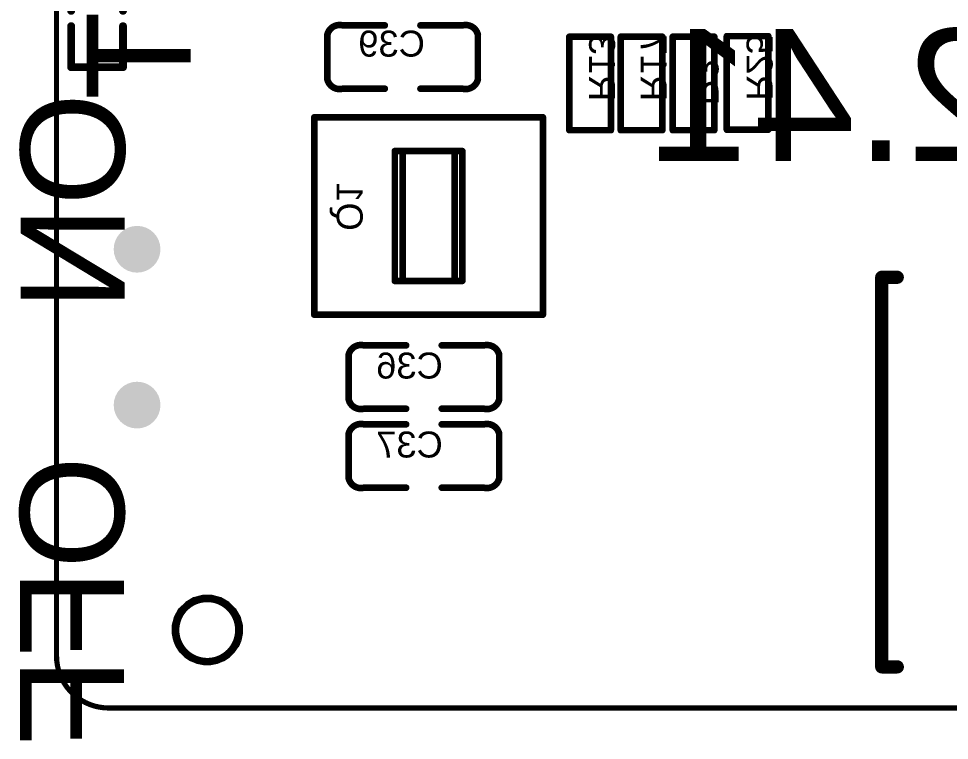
# Model space of a CAD drawing. Header units: millimetres. Extents: x 6.3 to 46.8, y 6.4 to 60.8.
# Drawn here: x 7.28 to 25.19, y 6.38 to 20.27 of the extents above; entities that cross this region are included whole.
import ezdxf

# ---------------------------------------------------------------- set-up
doc = ezdxf.new("R2010")
doc.units = ezdxf.units.MM
for name, color, linetype in [('BottomOverlay', 54, 'Continuous'), ('KeepOutLayer', 6, 'Continuous'), ('MultiLayer', 9, 'Continuous'), ('PadHoleLayer', 156, 'Continuous')]:
    doc.layers.add(name, color=color, linetype=linetype)
doc.styles.add('Arial', font='arial.ttf', dxfattribs={"height": 0.2})

# ---------------------------------------------------------------- blocks, each defined once
blk = doc.blocks.new('SW_TH_MSK12C02_HB_1_11')
at = {"layer": 'PadHoleLayer'}
h = blk.add_hatch(color=156, dxfattribs=at)
edge = h.paths.add_edge_path()
edge.add_arc((-1.5, -0.55), 0.45, 0, 360)
h = blk.add_hatch(color=156, dxfattribs=at)
edge = h.paths.add_edge_path()
edge.add_arc((1.5, -0.55), 0.45, 0, 360)
blk = doc.blocks.new('R0402_B_22')
at = {"layer": 'BottomOverlay', "const_width": 0.127}
for points in [[(-0.898, 0.392), (0.902, 0.392)], [(-0.898, 0.392), (-0.898, -0.408)], [(0.902, 0.392), (0.902, -0.408)], [(-0.898, -0.408), (0.902, -0.408)]]:
    blk.add_lwpolyline(points, dxfattribs=at)
at = {"layer": 'BottomOverlay', "const_width": 0.0635}
for points in [[(-0.93, 0.392, 1), (-0.867, 0.392, 1)], [(-0.93, 0.392, 1), (-0.867, 0.392, 1)], [(0.87, 0.392, 1), (0.933, 0.392, 1)], [(0.87, 0.392, 1), (0.933, 0.392, 1)], [(-0.93, -0.408, 1), (-0.867, -0.408, 1)], [(-0.93, -0.408, 1), (-0.867, -0.408, 1)], [(0.87, -0.408, 1), (0.933, -0.408, 1)], [(0.87, -0.408, 1), (0.933, -0.408, 1)]]:
    blk.add_lwpolyline(points, format="xyb", close=True, dxfattribs=at)
blk = doc.blocks.new('R0402_B_24')
at = {"layer": 'BottomOverlay', "const_width": 0.127}
for points in [[(-0.898, 0.392), (0.902, 0.392)], [(-0.898, 0.392), (-0.898, -0.408)], [(0.902, 0.392), (0.902, -0.408)], [(-0.898, -0.408), (0.902, -0.408)]]:
    blk.add_lwpolyline(points, dxfattribs=at)
at = {"layer": 'BottomOverlay', "const_width": 0.0635}
for points in [[(-0.93, 0.392, 1), (-0.867, 0.392, 1)], [(-0.93, 0.392, 1), (-0.867, 0.392, 1)], [(0.87, 0.392, 1), (0.933, 0.392, 1)], [(0.87, 0.392, 1), (0.933, 0.392, 1)], [(-0.93, -0.408, 1), (-0.867, -0.408, 1)], [(-0.93, -0.408, 1), (-0.867, -0.408, 1)], [(0.87, -0.408, 1), (0.933, -0.408, 1)], [(0.87, -0.408, 1), (0.933, -0.408, 1)]]:
    blk.add_lwpolyline(points, format="xyb", close=True, dxfattribs=at)
blk = doc.blocks.new('R0402_B_31')
at = {"layer": 'BottomOverlay', "const_width": 0.127}
for points in [[(-0.898, 0.392), (0.902, 0.392)], [(-0.898, 0.392), (-0.898, -0.408)], [(0.902, 0.392), (0.902, -0.408)], [(-0.898, -0.408), (0.902, -0.408)]]:
    blk.add_lwpolyline(points, dxfattribs=at)
at = {"layer": 'BottomOverlay', "const_width": 0.0635}
for points in [[(-0.93, 0.392, 1), (-0.867, 0.392, 1)], [(-0.93, 0.392, 1), (-0.867, 0.392, 1)], [(0.87, 0.392, 1), (0.933, 0.392, 1)], [(0.87, 0.392, 1), (0.933, 0.392, 1)], [(-0.93, -0.408, 1), (-0.867, -0.408, 1)], [(-0.93, -0.408, 1), (-0.867, -0.408, 1)], [(0.87, -0.408, 1), (0.933, -0.408, 1)], [(0.87, -0.408, 1), (0.933, -0.408, 1)]]:
    blk.add_lwpolyline(points, format="xyb", close=True, dxfattribs=at)
blk = doc.blocks.new('R0402_B_35')
at = {"layer": 'BottomOverlay', "const_width": 0.127}
for points in [[(-0.898, 0.392), (0.902, 0.392)], [(-0.898, 0.392), (-0.898, -0.408)], [(0.902, 0.392), (0.902, -0.408)], [(-0.898, -0.408), (0.902, -0.408)]]:
    blk.add_lwpolyline(points, dxfattribs=at)
at = {"layer": 'BottomOverlay', "const_width": 0.0635}
for points in [[(-0.93, 0.392, 1), (-0.867, 0.392, 1)], [(-0.93, 0.392, 1), (-0.867, 0.392, 1)], [(0.87, 0.392, 1), (0.933, 0.392, 1)], [(0.87, 0.392, 1), (0.933, 0.392, 1)], [(-0.93, -0.408, 1), (-0.867, -0.408, 1)], [(-0.93, -0.408, 1), (-0.867, -0.408, 1)], [(0.87, -0.408, 1), (0.933, -0.408, 1)], [(0.87, -0.408, 1), (0.933, -0.408, 1)]]:
    blk.add_lwpolyline(points, format="xyb", close=True, dxfattribs=at)
blk = doc.blocks.new('SOT_23M_B_40')
at = {"layer": 'BottomOverlay', "const_width": 0.127}
for points in [[(-1.9, 2.2), (-1.9, -2.2)], [(-1.9, 2.2), (1.9, 2.2)], [(1.9, 2.2), (1.9, -2.2)], [(-1.25, 0.65), (-1.25, -0.65)], [(-1.25, 0.65), (1.25, 0.65)], [(-1.2, 0.5), (1.2, 0.5)], [(1.25, 0.65), (1.25, -0.65)], [(-1.2, -0.5), (1.2, -0.5)], [(-1.25, -0.65), (1.25, -0.65)], [(-1.9, -2.2), (1.9, -2.2)]]:
    blk.add_lwpolyline(points, dxfattribs=at)
at = {"layer": 'BottomOverlay', "const_width": 0.0635}
for points in [[(-1.932, 2.2, 1), (-1.868, 2.2, 1)], [(-1.932, 2.2, 1), (-1.868, 2.2, 1)], [(1.868, 2.2, 1), (1.932, 2.2, 1)], [(1.868, 2.2, 1), (1.932, 2.2, 1)], [(-1.282, 0.65, 1), (-1.218, 0.65, 1)], [(-1.282, 0.65, 1), (-1.218, 0.65, 1)], [(-1.232, 0.5, 1), (-1.168, 0.5, 1)], [(1.168, 0.5, 1), (1.232, 0.5, 1)], [(1.218, 0.65, 1), (1.282, 0.65, 1)], [(1.218, 0.65, 1), (1.282, 0.65, 1)], [(-1.232, -0.5, 1), (-1.168, -0.5, 1)], [(1.168, -0.5, 1), (1.232, -0.5, 1)], [(-1.282, -0.65, 1), (-1.218, -0.65, 1)], [(-1.282, -0.65, 1), (-1.218, -0.65, 1)], [(1.218, -0.65, 1), (1.282, -0.65, 1)], [(1.218, -0.65, 1), (1.282, -0.65, 1)], [(-1.932, -2.2, 1), (-1.868, -2.2, 1)], [(-1.932, -2.2, 1), (-1.868, -2.2, 1)], [(1.868, -2.2, 1), (1.932, -2.2, 1)], [(1.868, -2.2, 1), (1.932, -2.2, 1)]]:
    blk.add_lwpolyline(points, format="xyb", close=True, dxfattribs=at)
blk = doc.blocks.new('CONN_SMD_2P_P1_25_HX1_25_2PWT_B_45')
at = {"layer": 'BottomOverlay', "const_width": 0.254}
for points in [[(-3.75, 3.48), (3.75, 3.48)], [(-3.75, 3.48), (-3.75, 3.18)], [(3.75, 3.48), (3.75, 3.181)], [(-3.75, -0.281), (-3.75, -0.72)], [(3.75, -0.281), (3.75, -0.72)], [(-3.75, -0.72), (-1.256, -0.72)], [(1.256, -0.72), (3.75, -0.72)]]:
    blk.add_lwpolyline(points, dxfattribs=at)
at = {"layer": 'BottomOverlay', "const_width": 0.127}
for points in [[(-3.813, 3.48, 1), (-3.686, 3.48, 1)], [(-3.813, 3.48, 1), (-3.686, 3.48, 1)], [(3.687, 3.48, 1), (3.814, 3.48, 1)], [(3.687, 3.48, 1), (3.814, 3.48, 1)], [(-3.813, 3.18, 1), (-3.686, 3.18, 1)], [(3.687, 3.181, 1), (3.814, 3.181, 1)], [(-3.813, -0.281, 1), (-3.686, -0.281, 1)], [(3.687, -0.281, 1), (3.814, -0.281, 1)], [(-3.813, -0.72, 1), (-3.686, -0.72, 1)], [(-3.813, -0.72, 1), (-3.686, -0.72, 1)], [(-1.32, -0.72, 1), (-1.193, -0.72, 1)], [(1.193, -0.72, 1), (1.32, -0.72, 1)], [(3.687, -0.72, 1), (3.814, -0.72, 1)], [(3.687, -0.72, 1), (3.814, -0.72, 1)]]:
    blk.add_lwpolyline(points, format="xyb", close=True, dxfattribs=at)
blk = doc.blocks.new('LED0402_RD_B_49')
at = {"layer": 'BottomOverlay', "const_width": 0.152}
for points in [[(-1.085, 0.346), (-0.933, 0.499)], [(-0.296, 0.499), (-0.933, 0.499)], [(1.085, 0.499), (0.296, 0.499)], [(1.085, -0.499), (1.085, 0.499)], [(-1.085, -0.346), (-1.085, 0.346)], [(-0.933, -0.499), (-1.085, -0.346)], [(-0.296, -0.499), (-0.933, -0.499)], [(1.085, -0.499), (0.296, -0.499)]]:
    blk.add_lwpolyline(points, dxfattribs=at)
at = {"layer": 'BottomOverlay'}
for points, const_width in [([(-0.971, 0.499, 1), (-0.895, 0.499, 1)], 0.0762), ([(-0.971, 0.499, 1), (-0.895, 0.499, 1)], 0.0762), ([(-0.334, 0.499, 1), (-0.258, 0.499, 1)], 0.0762), ([(0.038, 0.499, 1), (-0.038, 0.499, 1)], 0.0762), ([(0.258, 0.499, 1), (0.334, 0.499, 1)], 0.0762), ([(1.047, 0.499, 1), (1.123, 0.499, 1)], 0.0762), ([(1.047, 0.499, 1), (1.123, 0.499, 1)], 0.0762), ([(-1.123, 0.346, 1), (-1.047, 0.346, 1)], 0.0762), ([(-1.123, 0.346, 1), (-1.047, 0.346, 1)], 0.0762), ([(-0.057, 0.499, 1), (-0.019, 0.499, 1)], 0.0381), ([(0.019, 0.499, 1), (0.057, 0.499, 1)], 0.0381), ([(-1.123, -0.346, 1), (-1.047, -0.346, 1)], 0.0762), ([(-1.123, -0.346, 1), (-1.047, -0.346, 1)], 0.0762), ([(-0.971, -0.499, 1), (-0.895, -0.499, 1)], 0.0762), ([(-0.971, -0.499, 1), (-0.895, -0.499, 1)], 0.0762), ([(-0.334, -0.499, 1), (-0.258, -0.499, 1)], 0.0762), ([(0.038, -0.499, 1), (-0.038, -0.499, 1)], 0.0762), ([(-0.057, -0.499, 1), (-0.019, -0.499, 1)], 0.0381), ([(0.019, -0.499, 1), (0.057, -0.499, 1)], 0.0381), ([(0.258, -0.499, 1), (0.334, -0.499, 1)], 0.0762), ([(1.047, -0.499, 1), (1.123, -0.499, 1)], 0.0762), ([(1.047, -0.499, 1), (1.123, -0.499, 1)], 0.0762)]:
    blk.add_lwpolyline(points, format="xyb", close=True, dxfattribs=dict(at, const_width=const_width))
blk = doc.blocks.new('C0603_B_79')
at = {"layer": 'BottomOverlay', "const_width": 0.127}
for points in [[(-1.448, 0.432, -0.414214), (-1.155, 0.61)], [(1.156, 0.61, -0.413702), (1.448, 0.432)], [(-1.156, -0.61, -0.413702), (-1.448, -0.432)], [(1.448, -0.432, -0.414214), (1.155, -0.61)]]:
    blk.add_lwpolyline(points, format="xyb", dxfattribs=at)
for points in [[(-0.343, 0.61), (-1.155, 0.61)], [(1.156, 0.61), (0.343, 0.61)], [(-1.448, 0.432), (-1.448, -0.432)], [(1.448, 0.432), (1.448, -0.432)], [(-0.343, -0.61), (-1.156, -0.61)], [(1.155, -0.61), (0.343, -0.61)]]:
    blk.add_lwpolyline(points, dxfattribs=at)
at = {"layer": 'BottomOverlay', "const_width": 0.0635}
for points in [[(-1.187, 0.61, 1), (-1.124, 0.61, 1)], [(-1.187, 0.61, 1), (-1.124, 0.61, 1)], [(-0.375, 0.61, 1), (-0.311, 0.61, 1)], [(0.311, 0.61, 1), (0.375, 0.61, 1)], [(1.124, 0.61, 1), (1.187, 0.61, 1)], [(1.124, 0.61, 1), (1.187, 0.61, 1)], [(-1.48, 0.432, 1), (-1.416, 0.432, 1)], [(-1.48, 0.432, 1), (-1.416, 0.432, 1)], [(1.416, 0.432, 1), (1.48, 0.432, 1)], [(1.416, 0.432, 1), (1.48, 0.432, 1)], [(-1.48, -0.432, 1), (-1.416, -0.432, 1)], [(-1.48, -0.432, 1), (-1.416, -0.432, 1)], [(1.416, -0.432, 1), (1.48, -0.432, 1)], [(1.416, -0.432, 1), (1.48, -0.432, 1)], [(-1.187, -0.61, 1), (-1.124, -0.61, 1)], [(-1.187, -0.61, 1), (-1.124, -0.61, 1)], [(-0.375, -0.61, 1), (-0.311, -0.61, 1)], [(0.311, -0.61, 1), (0.375, -0.61, 1)], [(1.124, -0.61, 1), (1.187, -0.61, 1)], [(1.124, -0.61, 1), (1.187, -0.61, 1)]]:
    blk.add_lwpolyline(points, format="xyb", close=True, dxfattribs=at)
blk = doc.blocks.new('C0603_B_80')
at = {"layer": 'BottomOverlay', "const_width": 0.127}
for points in [[(-1.448, 0.432, -0.414214), (-1.155, 0.61)], [(1.156, 0.61, -0.413702), (1.448, 0.432)], [(-1.156, -0.61, -0.413702), (-1.448, -0.432)], [(1.448, -0.432, -0.414214), (1.155, -0.61)]]:
    blk.add_lwpolyline(points, format="xyb", dxfattribs=at)
for points in [[(-1.155, 0.61), (-0.343, 0.61)], [(0.343, 0.61), (1.156, 0.61)], [(-1.448, -0.432), (-1.448, 0.432)], [(1.448, -0.432), (1.448, 0.432)], [(-1.156, -0.61), (-0.343, -0.61)], [(0.343, -0.61), (1.155, -0.61)]]:
    blk.add_lwpolyline(points, dxfattribs=at)
at = {"layer": 'BottomOverlay', "const_width": 0.0635}
for points in [[(-1.187, 0.61, 1), (-1.124, 0.61, 1)], [(-1.187, 0.61, 1), (-1.124, 0.61, 1)], [(-0.375, 0.61, 1), (-0.311, 0.61, 1)], [(0.311, 0.61, 1), (0.375, 0.61, 1)], [(1.124, 0.61, 1), (1.187, 0.61, 1)], [(1.124, 0.61, 1), (1.187, 0.61, 1)], [(-1.48, 0.432, 1), (-1.416, 0.432, 1)], [(-1.48, 0.432, 1), (-1.416, 0.432, 1)], [(1.416, 0.432, 1), (1.48, 0.432, 1)], [(1.416, 0.432, 1), (1.48, 0.432, 1)], [(-1.48, -0.432, 1), (-1.416, -0.432, 1)], [(-1.48, -0.432, 1), (-1.416, -0.432, 1)], [(1.416, -0.432, 1), (1.48, -0.432, 1)], [(1.416, -0.432, 1), (1.48, -0.432, 1)], [(-1.187, -0.61, 1), (-1.124, -0.61, 1)], [(-1.187, -0.61, 1), (-1.124, -0.61, 1)], [(-0.375, -0.61, 1), (-0.311, -0.61, 1)], [(0.311, -0.61, 1), (0.375, -0.61, 1)], [(1.124, -0.61, 1), (1.187, -0.61, 1)], [(1.124, -0.61, 1), (1.187, -0.61, 1)]]:
    blk.add_lwpolyline(points, format="xyb", close=True, dxfattribs=at)
blk = doc.blocks.new('C0603_B_81')
at = {"layer": 'BottomOverlay', "const_width": 0.127}
for points in [[(-1.448, 0.432, -0.414214), (-1.155, 0.61)], [(1.156, 0.61, -0.413702), (1.448, 0.432)], [(-1.156, -0.61, -0.413702), (-1.448, -0.432)], [(1.448, -0.432, -0.414214), (1.155, -0.61)]]:
    blk.add_lwpolyline(points, format="xyb", dxfattribs=at)
for points in [[(-1.155, 0.61), (-0.343, 0.61)], [(0.343, 0.61), (1.156, 0.61)], [(-1.448, -0.432), (-1.448, 0.432)], [(1.448, -0.432), (1.448, 0.432)], [(-1.156, -0.61), (-0.343, -0.61)], [(0.343, -0.61), (1.155, -0.61)]]:
    blk.add_lwpolyline(points, dxfattribs=at)
at = {"layer": 'BottomOverlay', "const_width": 0.0635}
for points in [[(-1.187, 0.61, 1), (-1.124, 0.61, 1)], [(-1.187, 0.61, 1), (-1.124, 0.61, 1)], [(-0.375, 0.61, 1), (-0.311, 0.61, 1)], [(0.311, 0.61, 1), (0.375, 0.61, 1)], [(1.124, 0.61, 1), (1.187, 0.61, 1)], [(1.124, 0.61, 1), (1.187, 0.61, 1)], [(-1.48, 0.432, 1), (-1.416, 0.432, 1)], [(-1.48, 0.432, 1), (-1.416, 0.432, 1)], [(1.416, 0.432, 1), (1.48, 0.432, 1)], [(1.416, 0.432, 1), (1.48, 0.432, 1)], [(-1.48, -0.432, 1), (-1.416, -0.432, 1)], [(-1.48, -0.432, 1), (-1.416, -0.432, 1)], [(1.416, -0.432, 1), (1.48, -0.432, 1)], [(1.416, -0.432, 1), (1.48, -0.432, 1)], [(-1.187, -0.61, 1), (-1.124, -0.61, 1)], [(-1.187, -0.61, 1), (-1.124, -0.61, 1)], [(-0.375, -0.61, 1), (-0.311, -0.61, 1)], [(0.311, -0.61, 1), (0.375, -0.61, 1)], [(1.124, -0.61, 1), (1.187, -0.61, 1)], [(1.124, -0.61, 1), (1.187, -0.61, 1)]]:
    blk.add_lwpolyline(points, format="xyb", close=True, dxfattribs=at)

msp = doc.modelspace()

# ---------------------------------------------------------------- linework, layer by layer
at = {"layer": 'KeepOutLayer', "const_width": 0.1}
for points in [[(8.01, 8), (8.01, 39.82)], [(9.01, 7), (45.73, 7)]]:
    msp.add_lwpolyline(points, dxfattribs=at)
at = {"layer": 'KeepOutLayer'}
for points, const_width in [([(10.31, 8.5, -1), (11.51, 8.5)], 0.127), ([(9.01, 7, -0.414214), (8.01, 8)], 0.1)]:
    msp.add_lwpolyline(points, format="xyb", dxfattribs=dict(at, const_width=const_width))
for points, const_width in [([(11.51, 8.5, 1), (10.31, 8.5, 1)], 0.127), ([(10.278, 8.5, 1), (10.342, 8.5, 1)], 0.0635), ([(10.278, 8.5, 1), (10.342, 8.5, 1)], 0.0635), ([(11.478, 8.5, 1), (11.542, 8.5, 1)], 0.0635), ([(11.478, 8.5, 1), (11.542, 8.5, 1)], 0.0635), ([(7.985, 8, 1), (8.035, 8, 1)], 0.05), ([(7.985, 8, 1), (8.035, 8, 1)], 0.05), ([(8.985, 7, 1), (9.035, 7, 1)], 0.05), ([(8.985, 7, 1), (9.035, 7, 1)], 0.05)]:
    msp.add_lwpolyline(points, format="xyb", close=True, dxfattribs=dict(at, const_width=const_width))
at = {"layer": 'MultiLayer'}
for p, q in [((10.654, 9.119), (10.823, 9.164)), ((10.823, 9.164), (10.997, 9.164)), ((10.997, 9.164), (11.166, 9.119)), ((10.379, 8.908), (10.502, 9.031)), ((10.502, 9.031), (10.654, 9.119)), ((11.166, 9.119), (11.318, 9.031)), ((11.318, 9.031), (11.441, 8.908)), ((10.291, 8.756), (10.379, 8.908)), ((11.441, 8.908), (11.529, 8.756)), ((10.246, 8.587), (10.291, 8.756)), ((11.529, 8.756), (11.574, 8.587)), ((10.246, 8.5), (10.246, 8.587)), ((10.246, 8.499), (10.246, 8.5)), ((10.246, 8.434), (10.246, 8.499)), ((10.272, 8.306), (10.246, 8.434)), ((11.574, 8.434), (11.548, 8.306)), ((11.574, 8.587), (11.574, 8.5)), ((11.574, 8.5), (11.574, 8.5)), ((11.574, 8.5), (11.574, 8.499)), ((11.574, 8.499), (11.574, 8.434)), ((10.322, 8.185), (10.272, 8.306)), ((11.548, 8.306), (11.498, 8.185)), ((10.395, 8.077), (10.322, 8.185)), ((10.487, 7.984), (10.395, 8.077)), ((11.425, 8.077), (11.333, 7.984)), ((11.498, 8.185), (11.425, 8.077)), ((10.596, 7.912), (10.487, 7.984)), ((10.716, 7.862), (10.596, 7.912)), ((11.224, 7.912), (11.104, 7.862)), ((11.333, 7.984), (11.224, 7.912)), ((10.845, 7.836), (10.716, 7.862)), ((10.91, 7.836), (10.845, 7.836)), ((10.975, 7.836), (10.91, 7.836)), ((11.104, 7.862), (10.975, 7.836))]:
    msp.add_line(p, q, dxfattribs=at)

# ---------------------------------------------------------------- block references
for name, p, rotation in [('LED0402_RD_B_49', (8.79, 20.42), 270), ('C0603_B_79', (14.67, 19.53), 180), ('R0402_B_35', (18.27, 19.02), 90), ('R0402_B_31', (19.26, 19.02), 90), ('R0402_B_22', (20.26, 19.02), 90), ('R0402_B_24', (21.3, 19.03), 90), ('SOT_23M_B_40', (15.17, 16.47), 90), ('SW_TH_MSK12C02_HB_1_11', (10.11, 14.33), 270), ('CONN_SMD_2P_P1_25_HX1_25_2PWT_B_45', (27.37, 11.54), 90)]:
    msp.add_blockref(name, p, dxfattribs=dict(rotation=rotation))
for name, p in [('C0603_B_81', (15.08, 13.37)), ('C0603_B_80', (15.08, 11.85))]:
    msp.add_blockref(name, p)

# ---------------------------------------------------------------- texts
at = {"layer": 'BottomOverlay', "style": 'Arial', "text_generation_flag": 2}
for s, height, rotation, p in [('RST', 2, 90, (10.59, 24.29)), ('T4-S3-2.41', 2.54, 360, (37.18, 17.53)), ('R13', 0.5, 270, (18.259, 18.681)), ('R17', 0.5, 270, (19.252, 18.681)), ('R25', 0.5, 270, (21.289, 18.69)), ('R3', 0.5, 270, (20.249, 18.602)), ('ON', 2, 90, (9.32, 18.84)), ('Q1', 0.5, 270, (13.401, 16.186)), ('OFF', 2, 90, (9.31, 11.85))]:
    msp.add_text(s, height=height, rotation=rotation, dxfattribs=at).set_placement(p)
for s, p in [('C39', (15.099, 19.538)), ('C36', (15.444, 13.341)), ('C37', (15.444, 11.821))]:
    msp.add_text(s, height=0.5, dxfattribs=at).set_placement(p)

doc.saveas('drawing.dxf')
